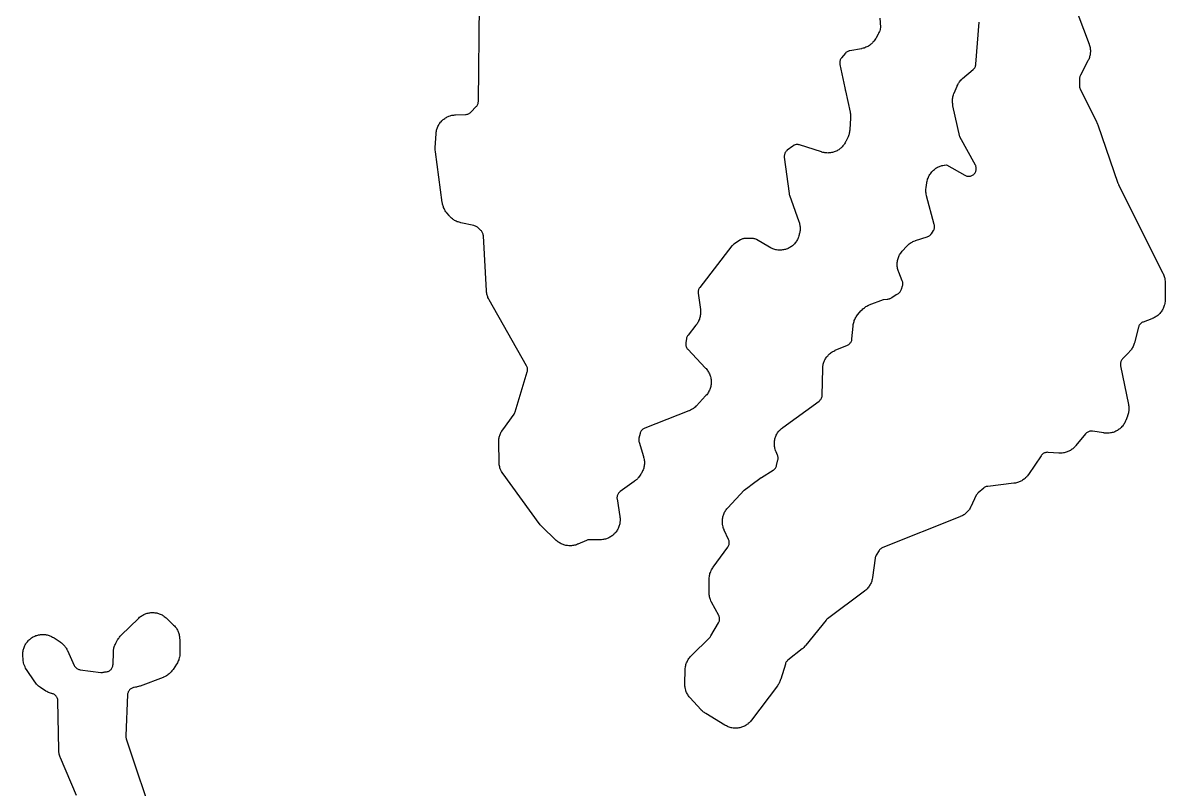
# Model space of a CAD drawing. Header units: millimetres. Extents: x 14 to 182, y 21 to 292.
# Drawn here: x 25.8 to 70.96, y 147.94 to 178.21 of the extents above; entities that cross this region are included whole.
import ezdxf

# ---------------------------------------------------------------- set-up
doc = ezdxf.new("R2010")
doc.units = ezdxf.units.MM
doc.layers.add('CUT', color=7, linetype='CONTINUOUS')

msp = doc.modelspace()

# ---------------------------------------------------------------- linework, layer by layer
at = {"layer": 'CUT'}
for points in [[(59.6826, 178.3905), (59.7041, 178.0361), (59.7022, 178.0236), (59.693, 177.9785), (59.6845, 177.9451), (59.6707, 177.9011), (59.6588, 177.8687), (59.6406, 177.8264), (59.6203, 177.7851), (59.6096, 177.7647), (59.5151, 177.5948), (59.5038, 177.5756), (59.4804, 177.538), (59.4551, 177.5015), (59.4348, 177.4751), (59.406, 177.4413), (59.3832, 177.4171), (59.3512, 177.3863), (59.3262, 177.3644), (59.2913, 177.3369), (59.2642, 177.3176), (59.2268, 177.2936), (59.198, 177.2771), (59.1584, 177.257), (59.128, 177.2434), (59.0867, 177.2272), (59.0551, 177.2167), (59.0124, 177.2047), (58.9691, 177.1948), (58.9473, 177.1904), (58.4935, 177.1104), (58.465, 177.104), (58.4373, 177.0948), (58.4105, 177.0829), (58.3851, 177.0685), (58.3612, 177.0516), (58.3391, 177.0326), (58.3189, 177.0114), (58.1625, 176.831), (58.1435, 176.8067), (58.1272, 176.7805), (58.1136, 176.7528), (58.1029, 176.7239), (58.0952, 176.694), (58.0906, 176.6635), (58.0893, 176.6327), (58.091, 176.6019), (58.096, 176.5714), (58.2967, 175.639), (58.2972, 175.6329), (58.3012, 175.6007), (58.3087, 175.5692), (58.3203, 175.5297), (58.5032, 174.6804), (58.5071, 174.6598), (58.514, 174.6187), (58.5189, 174.5772), (58.5212, 174.546), (58.5223, 174.5042), (58.5215, 174.4625), (58.5206, 174.4416), (58.4907, 173.9922), (58.4888, 173.9712), (58.484, 173.9292), (58.4772, 173.8875), (58.4707, 173.8566), (58.4601, 173.8157), (58.4507, 173.7855), (58.4363, 173.7458), (58.4201, 173.7069), (58.4115, 173.6876), (58.336, 173.5281), (58.3263, 173.5088), (58.306, 173.4706), (58.2838, 173.4335), (58.2659, 173.4065), (58.2402, 173.3717), (58.2198, 173.3465), (58.1909, 173.3143), (58.1682, 173.2912), (58.1364, 173.2619), (58.1115, 173.2412), (58.077, 173.2151), (58.0503, 173.1968), (58.0134, 173.1741), (57.9851, 173.1585), (57.9462, 173.1394), (57.9165, 173.1266), (57.876, 173.1114), (57.8452, 173.1014), (57.8034, 173.0902), (57.7717, 173.0833), (57.7291, 173.0761), (57.6969, 173.0722), (57.6538, 173.0692), (57.6214, 173.0684), (57.5782, 173.0695), (57.5458, 173.0719), (57.5029, 173.0771), (57.471, 173.0826), (57.4287, 173.0919), (57.387, 173.1033), (57.3663, 173.1094), (56.5064, 173.3884), (56.4784, 173.396), (56.4499, 173.4008), (56.4211, 173.4029), (56.3922, 173.4022), (56.3634, 173.3988), (56.3352, 173.3925), (56.3077, 173.3836), (56.2811, 173.3721), (56.2558, 173.3581), (56.232, 173.3417), (56.017, 173.1779), (55.9951, 173.1595), (55.975, 173.139), (55.9569, 173.1168), (55.9411, 173.0929), (55.9276, 173.0676), (55.9166, 173.0411), (55.9082, 173.0137), (55.9024, 172.9856), (55.8993, 172.9571), (55.899, 172.9285), (55.9014, 172.8999), (56.0915, 171.4641), (56.0973, 171.433), (56.1063, 171.4027), (56.4776, 170.3625), (56.4842, 170.3425), (56.4965, 170.3022), (56.5069, 170.2613), (56.5132, 170.2304), (56.5198, 170.1888), (56.5232, 170.1574), (56.5258, 170.1153), (56.5262, 170.0838), (56.5249, 170.0416), (56.5224, 170.0102), (56.5171, 169.9684), (56.5099, 169.9269), (56.5058, 169.9062), (56.4945, 169.8557), (56.4891, 169.834), (56.4773, 169.7911), (56.4634, 169.7488), (56.4514, 169.7177), (56.4333, 169.677), (56.4183, 169.6472), (56.3963, 169.6085), (56.3785, 169.5803), (56.3528, 169.544), (56.3322, 169.5177), (56.303, 169.4841), (56.2799, 169.46), (56.2476, 169.4294), (56.2222, 169.4077), (56.187, 169.3805), (56.1596, 169.3614), (56.1219, 169.3378), (56.0928, 169.3215), (56.0529, 169.3017), (56.0223, 169.2884), (55.9807, 169.2726), (55.9489, 169.2624), (55.9059, 169.2509), (55.8733, 169.2438), (55.8294, 169.2366), (55.7962, 169.2328), (55.7518, 169.2299), (55.7184, 169.2294), (55.6739, 169.231), (55.6407, 169.2338), (55.5966, 169.2397), (55.5638, 169.2458), (55.5204, 169.2561), (55.4884, 169.2654), (55.4463, 169.2799), (55.4153, 169.2923), (55.3749, 169.3109), (55.3354, 169.3314), (55.3159, 169.3422), (54.7979, 169.6456), (54.7695, 169.6602), (54.7398, 169.6717), (54.7089, 169.6801), (54.6774, 169.6851), (54.6455, 169.6867), (54.3332, 169.6859), (54.3043, 169.6844), (54.2757, 169.6802), (54.2476, 169.6732), (54.2203, 169.6635), (54.1941, 169.6513), (54.1692, 169.6366), (53.9034, 169.4618), (53.8769, 169.4422), (53.8526, 169.4198), (53.831, 169.3948), (52.5578, 167.7509), (52.5409, 167.7267), (52.5264, 167.7009), (52.5146, 167.6738), (52.5054, 167.6457), (52.4991, 167.6168), (52.4957, 167.5875), (52.4951, 167.5579), (52.4975, 167.5285), (52.582, 166.8799), (52.5844, 166.8574), (52.588, 166.8122), (52.5893, 166.7669), (52.5886, 166.733), (52.5853, 166.6878), (52.5812, 166.6541), (52.5734, 166.6095), (52.5659, 166.5764), (52.5536, 166.5327), (52.5428, 166.5006), (52.5263, 166.4584), (52.5123, 166.4274), (52.4916, 166.3871), (52.4745, 166.3578), (52.4499, 166.3198), (52.4233, 166.2831), (52.4096, 166.265), (52.0966, 165.8753), (52.0784, 165.8499), (52.0628, 165.8228), (52.0502, 165.7942), (52.0406, 165.7645), (52.0342, 165.7339), (52.0081, 165.5672), (52.0049, 165.537), (52.0048, 165.5067), (52.0078, 165.4765), (52.0138, 165.4468), (52.0227, 165.4178), (52.0346, 165.3899), (52.0492, 165.3633), (52.0664, 165.3383), (52.086, 165.3152), (52.7906, 164.5665), (52.8057, 164.5496), (52.8351, 164.5151), (52.8626, 164.4791), (52.8819, 164.4512), (52.9057, 164.4126), (52.9221, 164.3829), (52.9419, 164.3421), (52.9552, 164.3109), (52.9708, 164.2684), (52.9809, 164.2359), (52.9922, 164.192), (52.999, 164.1588), (53.0058, 164.114), (53.0091, 164.0802), (53.0114, 164.0349), (53.0114, 164.001), (53.009, 163.9557), (53.0056, 163.9219), (52.9987, 163.8771), (52.9919, 163.8439), (52.9806, 163.8), (52.9705, 163.7676), (52.9548, 163.7251), (52.9414, 163.6939), (52.9215, 163.6531), (52.9051, 163.6234), (52.8812, 163.5849), (52.8619, 163.557), (52.8343, 163.5211), (52.8049, 163.4866), (52.7897, 163.4697), (52.4261, 163.0845), (52.4086, 163.0669), (52.3727, 163.0329), (52.3349, 163.0008), (52.3054, 162.9784), (52.2644, 162.9507), (52.2326, 162.9317), (52.1887, 162.9087), (52.1437, 162.8881), (52.1209, 162.8784), (50.3834, 162.1969), (50.3572, 162.1851), (50.3322, 162.1709), (50.3087, 162.1543), (50.2869, 162.1356), (50.2669, 162.1148), (50.2491, 162.0923), (50.2335, 162.0681), (50.2203, 162.0426), (50.2095, 162.0159), (50.2014, 161.9883), (50.1552, 161.7978), (50.1493, 161.7662), (50.1468, 161.7341), (50.1478, 161.702), (50.1522, 161.6701), (50.16, 161.6389), (50.3338, 161.074), (50.3398, 161.0525), (50.3508, 161.0093), (50.3596, 160.9656), (50.3646, 160.9325), (50.369, 160.8882), (50.3707, 160.8548), (50.3707, 160.8102), (50.3691, 160.7768), (50.3647, 160.7324), (50.3598, 160.6994), (50.3511, 160.6556), (50.3429, 160.6232), (50.3298, 160.5806), (50.3185, 160.5491), (50.3013, 160.508), (50.2869, 160.4778), (50.2657, 160.4386), (50.2426, 160.4004), (50.2306, 160.3816), (50.1768, 160.302), (50.1652, 160.2857), (50.1413, 160.2536), (50.116, 160.2225), (50.0961, 160.2001), (50.0682, 160.1714), (50.0463, 160.1509), (50.0159, 160.1248), (49.9844, 160.1001), (49.9684, 160.0881), (49.412, 159.6906), (49.3884, 159.6718), (49.3668, 159.6508), (49.3473, 159.6277), (49.3303, 159.6027), (49.3159, 159.5762), (49.3043, 159.5484), (49.2955, 159.5195), (49.2896, 159.4899), (49.2868, 159.4599), (49.2869, 159.4297), (49.2901, 159.3997), (49.3992, 158.7094), (49.4021, 158.688), (49.4068, 158.6452), (49.4094, 158.6022), (49.4098, 158.57), (49.4083, 158.5269), (49.4056, 158.4948), (49.4, 158.452), (49.3943, 158.4203), (49.3846, 158.3783), (49.3759, 158.3472), (49.3623, 158.3064), (49.3506, 158.2763), (49.3331, 158.2369), (49.3186, 158.2081), (49.2974, 158.1706), (49.2802, 158.1433), (49.2556, 158.1079), (49.2359, 158.0824), (49.2079, 158.0496), (49.1859, 158.026), (49.1549, 157.9961), (49.1307, 157.9747), (49.097, 157.9479), (49.0709, 157.9289), (49.0348, 157.9054), (49.007, 157.8891), (48.9688, 157.8691), (48.9395, 157.8555), (48.8996, 157.8393), (48.8692, 157.8285), (48.8279, 157.8162), (48.7966, 157.8084), (48.7543, 157.8001), (48.7224, 157.7954), (48.6796, 157.7911), (48.6365, 157.7889), (48.615, 157.7883), (48.1974, 157.7868), (48.1674, 157.7852), (48.1377, 157.7806), (48.1086, 157.7731), (48.0804, 157.7627), (47.7438, 157.6186), (47.7234, 157.6105), (47.6823, 157.5952), (47.6404, 157.582), (47.6086, 157.5736), (47.5657, 157.5645), (47.5333, 157.5592), (47.4897, 157.5543), (47.4569, 157.5523), (47.413, 157.5517), (47.3801, 157.5528), (47.3364, 157.5565), (47.3038, 157.5608), (47.2606, 157.5687), (47.2286, 157.5762), (47.1864, 157.5883), (47.1553, 157.5989), (47.1145, 157.615), (47.0846, 157.6286), (47.0455, 157.6486), (47.017, 157.665), (46.9801, 157.6887), (46.9534, 157.7078), (46.9189, 157.7351), (46.8859, 157.7639), (46.8697, 157.7787), (46.3155, 158.3125), (46.3017, 158.3264), (46.2747, 158.3547), (46.249, 158.3843), (46.2246, 158.4149), (46.2127, 158.4305), (44.7833, 160.3909), (44.7703, 160.4097), (44.7452, 160.4481), (44.7221, 160.4877), (44.7064, 160.5182), (44.6874, 160.5599), (44.6749, 160.5918), (44.6603, 160.6353), (44.651, 160.6683), (44.6409, 160.713), (44.635, 160.7468), (44.6295, 160.7923), (44.6263, 160.838), (44.6253, 160.8609), (44.6109, 161.6362), (44.611, 161.6571), (44.6122, 161.6989), (44.6153, 161.7406), (44.6191, 161.7717), (44.626, 161.8129), (44.6327, 161.8435), (44.6435, 161.8839), (44.6529, 161.9138), (44.6674, 161.953), (44.6796, 161.9819), (44.6976, 162.0196), (44.7125, 162.0472), (44.7339, 162.0831), (44.757, 162.1179), (44.769, 162.1351), (45.2213, 162.7524), (45.2398, 162.7809), (45.2549, 162.8113), (45.2665, 162.8433), (45.7424, 164.4254), (45.7497, 164.4549), (45.7539, 164.485), (45.7551, 164.5153), (45.7532, 164.5456), (45.7483, 164.5755), (45.7404, 164.6048), (45.7295, 164.6332), (45.7158, 164.6603), (44.2327, 167.2642), (44.2229, 167.2825), (44.204, 167.3195), (44.1868, 167.3574), (44.1753, 167.3863), (44.1617, 167.4256), (44.1529, 167.4555), (44.143, 167.4959), (44.137, 167.5265), (44.1309, 167.5676), (44.1267, 167.6089), (44.125, 167.6297), (44.0042, 169.8019), (44.0012, 169.8312), (43.9952, 169.86), (43.9865, 169.8881), (43.9751, 169.9152), (43.9611, 169.941), (43.9446, 169.9654), (43.9258, 169.988), (43.9049, 170.0087), (43.7664, 170.1328), (43.7422, 170.1523), (43.716, 170.1693), (43.6883, 170.1834), (43.6592, 170.1946), (43.6292, 170.2027), (43.1095, 170.3143), (43.0885, 170.3193), (43.0469, 170.3304), (43.0058, 170.3434), (42.9755, 170.3547), (42.9359, 170.3716), (42.9068, 170.3857), (42.8689, 170.4063), (42.8414, 170.4231), (42.8056, 170.4473), (42.7798, 170.4666), (42.7466, 170.4941), (42.7227, 170.5158), (42.6922, 170.5464), (42.6633, 170.5783), (42.6492, 170.5946), (42.5614, 170.7013), (42.5486, 170.7177), (42.5238, 170.7508), (42.5005, 170.7851), (42.4843, 170.8116), (42.4643, 170.8479), (42.4506, 170.8758), (42.434, 170.9138), (42.4229, 170.9428), (42.4098, 170.9821), (42.4015, 171.012), (42.3921, 171.0524), (42.3846, 171.0932), (42.3814, 171.1137), (42.1099, 173.1085), (42.1075, 173.1304), (42.1037, 173.1742), (42.102, 173.2182), (42.1025, 173.2621), (42.1033, 173.2841), (42.1359, 173.8239), (42.1378, 173.8459), (42.1426, 173.8897), (42.1496, 173.9333), (42.1564, 173.9656), (42.1676, 174.0083), (42.1775, 174.0398), (42.1929, 174.0812), (42.2058, 174.1116), (42.2251, 174.1513), (42.241, 174.1803), (42.2641, 174.2179), (42.2828, 174.2451), (42.3095, 174.2803), (42.3307, 174.3056), (42.3607, 174.338), (42.3843, 174.3611), (42.4173, 174.3904), (42.4431, 174.4111), (42.4788, 174.437), (42.5065, 174.4551), (42.5446, 174.4773), (42.5739, 174.4926), (42.614, 174.5111), (42.6447, 174.5234), (42.6864, 174.5378), (42.7181, 174.5471), (42.761, 174.5573), (42.7935, 174.5635), (42.8372, 174.5695), (42.8811, 174.5733), (42.9032, 174.5747), (43.3024, 174.5902), (43.3307, 174.5927), (43.3586, 174.5978), (43.3859, 174.6055), (43.4124, 174.6158), (43.4378, 174.6285), (43.4618, 174.6435), (43.4844, 174.6608), (43.5052, 174.6801), (43.7212, 174.9008), (43.7402, 174.9222), (43.7571, 174.9453), (43.7718, 174.9699), (43.784, 174.9958), (43.7937, 175.0227), (43.8007, 175.0504), (43.8051, 175.0787), (43.8068, 175.1073), (43.8502, 178.9483)], [(67.2818, 179.1549), (67.9473, 177.3732), (67.9542, 177.3533), (67.967, 177.3133), (67.978, 177.2727), (67.9848, 177.2419), (67.9919, 177.2004), (67.9958, 177.1692), (67.9991, 177.1272), (68, 177.0957), (67.9993, 177.0537), (67.9973, 177.0222), (67.9927, 176.9804), (67.9878, 176.9493), (67.9793, 176.9081), (67.9715, 176.8776), (67.9591, 176.8374), (67.9485, 176.8077), (67.9325, 176.7688), (67.9147, 176.7307), (67.9053, 176.7119), (67.6075, 176.1457), (67.596, 176.121), (67.5867, 176.0955), (67.5798, 176.0691), (67.5752, 176.0423), (67.5732, 176.0151), (67.5652, 175.7512), (67.5657, 175.7219), (67.5691, 175.6929), (67.5753, 175.6643), (67.5843, 175.6364), (67.596, 175.6096), (68.2422, 174.2978), (68.2538, 174.2724), (68.2807, 174.208), (68.2906, 174.1819), (69.0894, 171.8769), (69.0964, 171.8585), (69.1069, 171.8336), (69.1152, 171.8157), (70.8672, 168.3228), (70.8762, 168.3037), (70.8933, 168.2652), (70.9086, 168.2259), (70.9187, 168.196), (70.9302, 168.1554), (70.9374, 168.1247), (70.9451, 168.0832), (70.9494, 168.0519), (70.9532, 168.0099), (70.955, 167.9678), (70.9555, 167.9467), (70.9528, 167.2681), (70.9522, 167.2454), (70.9497, 167.2), (70.945, 167.1548), (70.9397, 167.1211), (70.9304, 167.0766), (70.9217, 167.0437), (70.908, 167.0003), (70.8961, 166.9684), (70.878, 166.9267), (70.8629, 166.8962), (70.8407, 166.8565), (70.8227, 166.8276), (70.7966, 166.7903), (70.7757, 166.7635), (70.746, 166.729), (70.7225, 166.7044), (70.6894, 166.6731), (70.6636, 166.651), (70.6276, 166.6232), (70.5996, 166.6038), (70.5609, 166.5798), (70.5311, 166.5633), (70.4903, 166.5433), (70.4485, 166.5255), (70.4274, 166.5171), (70.0868, 166.3913), (70.0603, 166.3801), (70.035, 166.3663), (70.0112, 166.3503), (69.989, 166.332), (69.9687, 166.3116), (69.9504, 166.2895), (69.9343, 166.2656), (69.9205, 166.2404), (69.9093, 166.2139), (69.9006, 166.1865), (69.7379, 165.57), (69.7315, 165.548), (69.7176, 165.5045), (69.7015, 165.4617), (69.6878, 165.4303), (69.6675, 165.3894), (69.6507, 165.3595), (69.6263, 165.3209), (69.6065, 165.2929), (69.5783, 165.2569), (69.5484, 165.2224), (69.5329, 165.2055), (69.2698, 164.9322), (69.2507, 164.9103), (69.2338, 164.8867), (69.2192, 164.8616), (69.2072, 164.8352), (69.1978, 164.8077), (69.191, 164.7795), (69.1871, 164.7507), (69.1859, 164.7217), (69.1875, 164.6927), (69.192, 164.664), (69.505, 163.1328), (69.5089, 163.1116), (69.5155, 163.069), (69.52, 163.0262), (69.5219, 162.994), (69.5223, 162.9509), (69.5211, 162.9186), (69.5174, 162.8757), (69.5131, 162.8437), (69.5053, 162.8013), (69.498, 162.7698), (69.4862, 162.7284), (69.4724, 162.6876), (69.465, 162.6673), (69.4023, 162.5071), (69.3938, 162.487), (69.376, 162.4473), (69.3563, 162.4084), (69.3401, 162.38), (69.3166, 162.3433), (69.2978, 162.3166), (69.2709, 162.2823), (69.2496, 162.2576), (69.2195, 162.226), (69.1959, 162.2035), (69.1629, 162.1749), (69.1372, 162.1548), (69.1016, 162.1296), (69.0741, 162.1121), (69.0362, 162.0904), (69.0071, 162.0756), (68.9673, 162.0578), (68.9369, 162.0459), (68.8956, 162.0319), (68.8642, 162.023), (68.8217, 162.0131), (68.7896, 162.0073), (68.7464, 162.0016), (68.7139, 161.9989), (68.6703, 161.9974), (68.6376, 161.9979), (68.5941, 162.0006), (68.5508, 162.0054), (68.5292, 162.0083), (68.0889, 162.0792), (68.0606, 162.0823), (68.0321, 162.0828), (68.0037, 162.0806), (67.9756, 162.0757), (67.9481, 162.0681), (67.9215, 162.058), (67.8959, 162.0454), (67.8717, 162.0304), (67.849, 162.0132), (67.828, 161.9939), (67.8089, 161.9727), (67.4307, 161.5095), (67.4167, 161.4932), (67.3881, 161.4614), (67.358, 161.4309), (67.3343, 161.4092), (67.3014, 161.3818), (67.2758, 161.3624), (67.2405, 161.3382), (67.2131, 161.3213), (67.1756, 161.3006), (67.1468, 161.2864), (67.1075, 161.2694), (67.0775, 161.258), (67.0367, 161.2447), (67.0058, 161.2363), (66.964, 161.227), (66.9323, 161.2215), (66.8898, 161.2162), (66.8578, 161.2138), (66.815, 161.2125), (66.7721, 161.2134), (66.7507, 161.2143), (66.3246, 161.2428), (66.2961, 161.2433), (66.2678, 161.2412), (66.2397, 161.2363), (66.2122, 161.2288), (66.1856, 161.2188), (66.16, 161.2063), (66.1357, 161.1914), (66.113, 161.1743), (66.092, 161.1551), (66.0729, 161.1339), (66.0558, 161.1111), (65.5575, 160.3719), (65.5451, 160.3543), (65.5193, 160.3198), (65.4919, 160.2865), (65.4702, 160.2626), (65.4398, 160.2321), (65.4159, 160.2104), (65.3827, 160.183), (65.3568, 160.1636), (65.3211, 160.1395), (65.2935, 160.1227), (65.2557, 160.1021), (65.2266, 160.0881), (65.187, 160.0712), (65.1567, 160.0599), (65.1157, 160.0469), (65.0845, 160.0387), (65.0423, 160.0296), (64.9998, 160.0226), (64.9785, 160.0196), (63.9438, 159.8997), (63.9144, 159.8948), (63.8857, 159.887), (63.8579, 159.8764), (63.8313, 159.8631), (63.8061, 159.8473), (63.7826, 159.829), (63.5644, 159.6411), (63.5423, 159.62), (63.5224, 159.5968), (63.505, 159.5717), (63.4903, 159.545), (63.2709, 159.0941), (63.2614, 159.0756), (63.2415, 159.0391), (63.22, 159.0036), (63.2026, 158.9777), (63.1779, 158.9443), (63.1582, 158.9202), (63.1305, 158.8892), (63.1087, 158.867), (63.0782, 158.8387), (63.0545, 158.8186), (63.0215, 158.7933), (62.996, 158.7754), (62.9609, 158.7532), (62.9338, 158.7378), (62.8968, 158.719), (62.8589, 158.7018), (62.8398, 158.6937), (59.7945, 157.4816), (59.7658, 157.4684), (59.7386, 157.4522), (59.7133, 157.4333), (59.6901, 157.4118), (59.6694, 157.388), (59.6512, 157.3621), (59.5345, 157.1758), (59.5191, 157.148), (59.5067, 157.1188), (59.4975, 157.0885), (59.4915, 157.0573), (59.3876, 156.3004), (59.384, 156.2784), (59.3757, 156.2345), (59.3653, 156.1911), (59.3559, 156.159), (59.3412, 156.1168), (59.3286, 156.0858), (59.3099, 156.0453), (59.2943, 156.0157), (59.2716, 155.9773), (59.2532, 155.9494), (59.2268, 155.9134), (59.2057, 155.8874), (59.1758, 155.8542), (59.1523, 155.8305), (59.1193, 155.8004), (59.0849, 155.772), (59.0673, 155.7582), (57.6061, 154.6699), (57.5863, 154.6538), (57.5679, 154.6361), (57.5511, 154.6169), (56.7554, 153.6238), (56.7392, 153.6046), (56.7056, 153.5672), (56.67, 153.5318), (56.6325, 153.4984), (56.6133, 153.4822), (56.0426, 153.0284), (56.0198, 153.0083), (55.9992, 152.9861), (55.9809, 152.9619), (55.9652, 152.9359), (55.9522, 152.9085), (55.942, 152.88), (55.7627, 152.2839), (55.7565, 152.2649), (55.7433, 152.2272), (55.7285, 152.1901), (55.7162, 152.1629), (55.6981, 152.1273), (55.6834, 152.1013), (55.6622, 152.0674), (55.6396, 152.0345), (55.6279, 152.0183), (54.6061, 150.6663), (54.5924, 150.6491), (54.5642, 150.6154), (54.5344, 150.5831), (54.5109, 150.56), (54.4781, 150.5307), (54.4525, 150.51), (54.417, 150.4841), (54.3894, 150.466), (54.3516, 150.4437), (54.3224, 150.4284), (54.2825, 150.4099), (54.252, 150.3975), (54.2106, 150.3829), (54.179, 150.3736), (54.1363, 150.3631), (54.1039, 150.3569), (54.0604, 150.3507), (54.0276, 150.3477), (53.9837, 150.3457), (53.9508, 150.3459), (53.9069, 150.3483), (53.8741, 150.3516), (53.8307, 150.3583), (53.7984, 150.3648), (53.7558, 150.3757), (53.7243, 150.3854), (53.683, 150.4003), (53.6526, 150.413), (53.6129, 150.4319), (53.5742, 150.4528), (53.5551, 150.4637), (52.7933, 150.9231), (52.7752, 150.9346), (52.7396, 150.9584), (52.7051, 150.984), (52.6802, 151.0044), (52.6483, 151.0331), (52.6179, 151.0633), (52.603, 151.0788), (52.1821, 151.538), (52.1679, 151.5542), (52.1405, 151.5872), (52.1146, 151.6215), (52.0964, 151.6481), (52.0739, 151.6847), (52.0584, 151.7129), (52.0395, 151.7515), (52.0268, 151.7811), (52.0116, 151.8213), (52.0017, 151.852), (51.9905, 151.8935), (51.9836, 151.9249), (51.9764, 151.9673), (51.9725, 151.9992), (51.9694, 152.0421), (51.9683, 152.0851), (51.9683, 152.1066), (51.9805, 152.6447), (51.9815, 152.6663), (51.9845, 152.7095), (51.9897, 152.7525), (51.9951, 152.7845), (52.0043, 152.8268), (52.0127, 152.8581), (52.026, 152.8993), (52.0374, 152.9296), (52.0546, 152.9694), (52.0689, 152.9985), (52.0898, 153.0364), (52.1068, 153.064), (52.1312, 153.0998), (52.1508, 153.1256), (52.1786, 153.1588), (52.2079, 153.1907), (52.223, 153.2062), (52.9517, 153.9244), (52.9699, 153.9439), (52.9862, 153.965), (53.0006, 153.9875), (53.302, 154.5068), (53.3159, 154.534), (53.3271, 154.5625), (53.3352, 154.5919), (53.3404, 154.622), (53.3424, 154.6525), (53.3414, 154.683), (53.3372, 154.7133), (53.33, 154.743), (53.3198, 154.7718), (53.3067, 154.7994), (53.0258, 155.3221), (53.0157, 155.3421), (52.9964, 155.3827), (52.9792, 155.4242), (52.9679, 155.4558), (52.9549, 155.4988), (52.9468, 155.5315), (52.9382, 155.5755), (52.9333, 155.6088), (52.9291, 155.6535), (52.9272, 155.6983), (52.9267, 155.7208), (52.9298, 156.2195), (52.9305, 156.243), (52.9332, 156.2897), (52.9384, 156.3362), (52.9441, 156.3708), (52.954, 156.4166), (52.9632, 156.4504), (52.9779, 156.4949), (52.9906, 156.5276), (53.0098, 156.5703), (53.0258, 156.6015), (53.0494, 156.642), (53.075, 156.6811), (53.0883, 156.7004), (53.6698, 157.4966), (53.6858, 157.5209), (53.6994, 157.5466), (53.7104, 157.5735), (53.7187, 157.6013), (53.7244, 157.6298), (53.7272, 157.6587), (53.7272, 157.6878), (53.7245, 157.7167), (53.7189, 157.7452), (53.7106, 157.7731), (53.6996, 157.8), (53.5283, 158.1687), (53.5195, 158.1891), (53.5028, 158.2302), (53.4881, 158.2721), (53.4787, 158.304), (53.4683, 158.3472), (53.4621, 158.3798), (53.4559, 158.4238), (53.4529, 158.4569), (53.4512, 158.5013), (53.4515, 158.5345), (53.4541, 158.5788), (53.4577, 158.6119), (53.4646, 158.6557), (53.4714, 158.6883), (53.4827, 158.7312), (53.4927, 158.7629), (53.5081, 158.8046), (53.5212, 158.8351), (53.5406, 158.875), (53.5566, 158.9042), (53.5799, 158.942), (53.5987, 158.9694), (53.6256, 159.0047), (53.6542, 159.0386), (53.6689, 159.0553), (54.3152, 159.7496), (54.5063, 159.8899), (54.5768, 159.9416), (54.9882, 160.2436), (55.0013, 160.2532), (55.4637, 160.5391), (55.488, 160.5559), (55.5105, 160.5749), (55.5311, 160.5961), (55.5495, 160.6192), (55.5655, 160.644), (55.579, 160.6702), (55.5899, 160.6976), (55.598, 160.726), (55.6497, 160.9468), (55.6547, 160.9739), (55.6572, 161.0014), (55.6572, 161.029), (55.6547, 161.0565), (55.6496, 161.0836), (55.6421, 161.1102), (55.6321, 161.1359), (55.5779, 161.2591), (55.5696, 161.2793), (55.554, 161.3201), (55.5403, 161.3616), (55.5316, 161.3931), (55.5221, 161.4357), (55.5165, 161.4679), (55.5111, 161.5112), (55.5087, 161.5438), (55.5075, 161.5875), (55.5083, 161.6202), (55.5113, 161.6637), (55.5152, 161.6962), (55.5225, 161.7392), (55.5295, 161.7712), (55.541, 161.8133), (55.551, 161.8444), (55.5665, 161.8852), (55.5795, 161.9152), (55.5989, 161.9544), (55.6148, 161.9829), (55.6378, 162.02), (55.6564, 162.0469), (55.6829, 162.0816), (55.704, 162.1066), (55.7338, 162.1385), (55.7572, 162.1613), (55.79, 162.1902), (55.824, 162.2175), (55.8414, 162.2307), (57.2768, 163.2697), (57.3008, 163.289), (57.3228, 163.3107), (57.3423, 163.3346), (57.3593, 163.3603), (57.3736, 163.3877), (57.385, 163.4164), (57.3934, 163.4461), (57.3987, 163.4765), (57.4009, 163.5073), (57.4195, 164.5463), (57.4205, 164.5679), (57.4233, 164.6112), (57.4283, 164.6542), (57.4335, 164.6863), (57.4426, 164.7286), (57.4509, 164.76), (57.464, 164.8013), (57.4753, 164.8318), (57.4923, 164.8716), (57.5065, 164.9008), (57.5273, 164.9389), (57.5442, 164.9666), (57.5685, 165.0025), (57.588, 165.0284), (57.6157, 165.0618), (57.6376, 165.0857), (57.6683, 165.1163), (57.6925, 165.138), (57.726, 165.1655), (57.7521, 165.1848), (57.7881, 165.2089), (57.816, 165.2256), (57.8542, 165.2461), (57.8933, 165.2647), (57.9131, 165.2736), (58.3929, 165.4744), (58.4197, 165.4872), (58.4451, 165.5027), (58.4689, 165.5205), (58.4908, 165.5407), (58.5106, 165.5629), (58.5281, 165.5869), (58.5431, 165.6126), (58.5555, 165.6396), (58.5652, 165.6677), (58.5721, 165.6966), (58.576, 165.7261), (58.6178, 166.225), (58.6203, 166.248), (58.6265, 166.2938), (58.6351, 166.3392), (58.6432, 166.3729), (58.6564, 166.4172), (58.668, 166.4499), (58.6857, 166.4926), (58.7005, 166.5239), (58.7225, 166.5646), (58.7405, 166.5942), (58.7665, 166.6325), (58.7945, 166.6693), (58.8089, 166.6874), (58.9272, 166.8276), (58.9421, 166.8443), (58.9726, 166.8771), (59.0048, 166.9083), (59.03, 166.9305), (59.0651, 166.9583), (59.0924, 166.9779), (59.1301, 167.0021), (59.1592, 167.0188), (59.1991, 167.0392), (59.24, 167.0575), (59.2607, 167.0662), (59.8243, 167.286), (59.9653, 167.2941), (59.9963, 167.2975), (60.0268, 167.3041), (60.0564, 167.3138), (60.0642, 167.3173), (60.0818, 167.3224), (60.1082, 167.3328), (60.1334, 167.3456), (60.1574, 167.3607), (60.3231, 167.4767), (60.333, 167.4844), (60.3574, 167.494), (60.3851, 167.5064), (60.4114, 167.5216), (60.436, 167.5393), (60.4587, 167.5595), (60.4792, 167.5818), (60.4974, 167.6061), (60.513, 167.6321), (60.5259, 167.6595), (60.536, 167.6881), (60.5747, 167.8184), (60.5816, 167.8466), (60.5857, 167.8754), (60.5871, 167.9044), (60.5856, 167.9333), (60.5813, 167.9621), (60.5743, 167.9902), (60.5646, 168.0176), (60.4245, 168.3592), (60.4163, 168.3807), (60.4011, 168.4242), (60.388, 168.4684), (60.38, 168.502), (60.3715, 168.5473), (60.3669, 168.5816), (60.3632, 168.6275), (60.3621, 168.662), (60.3631, 168.7081), (60.3656, 168.7426), (60.3713, 168.7883), (60.3772, 168.8223), (60.3876, 168.8672), (60.397, 168.9005), (60.4119, 168.9441), (60.4247, 168.9762), (60.4439, 169.018), (60.4599, 169.0486), (60.4834, 169.0883), (60.5024, 169.1171), (60.5298, 169.1542), (60.5591, 169.1898), (60.5741, 169.2073), (60.7289, 169.3774), (60.7453, 169.3944), (60.7788, 169.4276), (60.814, 169.4589), (60.8416, 169.481), (60.8799, 169.5085), (60.9097, 169.5276), (60.9507, 169.5509), (60.9823, 169.5668), (61.0255, 169.5857), (61.0696, 169.6023), (61.0919, 169.6101), (61.5532, 169.7568), (61.5809, 169.7671), (61.6075, 169.7801), (61.6327, 169.7957), (61.6562, 169.8137), (61.6778, 169.8339), (61.6973, 169.8562), (61.7146, 169.8803), (61.7926, 170.0014), (61.8065, 170.0255), (61.8182, 170.0508), (61.8275, 170.077), (61.8343, 170.104), (61.8386, 170.1315), (61.8403, 170.1593), (61.8394, 170.1871), (61.836, 170.2147), (61.83, 170.2419), (61.5258, 171.3706), (61.5204, 171.3929), (61.5107, 171.4378), (61.5033, 171.4831), (61.4996, 171.5173), (61.4968, 171.5632), (61.4966, 171.5976), (61.4986, 171.6434), (61.5029, 171.6891), (61.5056, 171.7119), (61.5319, 171.892), (61.5359, 171.9147), (61.5449, 171.9599), (61.5562, 172.0046), (61.5664, 172.0376), (61.5822, 172.0809), (61.5957, 172.1127), (61.6159, 172.1542), (61.6326, 172.1845), (61.6569, 172.2237), (61.6766, 172.252), (61.7048, 172.2885), (61.7348, 172.3235), (61.7503, 172.3406), (61.7554, 172.346), (61.7707, 172.3614), (61.8021, 172.3913), (61.8349, 172.4197), (61.8604, 172.4397), (61.8958, 172.4648), (61.9231, 172.4823), (61.9607, 172.5039), (61.9896, 172.5187), (62.0291, 172.5366), (62.0593, 172.5485), (62.1004, 172.5625), (62.1316, 172.5715), (62.1738, 172.5814), (62.2164, 172.5893), (62.2378, 172.5928), (62.315, 172.6033), (63.0398, 172.1876), (63.0654, 172.1745), (63.0922, 172.1639), (63.1198, 172.1559), (63.1481, 172.1506), (63.1768, 172.1481), (63.2056, 172.1483), (63.2342, 172.1512), (63.2624, 172.1569), (63.2899, 172.1653), (63.3165, 172.1762), (63.342, 172.1897), (63.366, 172.2055), (63.3884, 172.2236), (63.409, 172.2437), (63.4275, 172.2657), (63.4438, 172.2894), (63.4578, 172.3145), (63.4694, 172.3409), (63.4783, 172.3682), (63.4846, 172.3963), (63.485, 172.3985), (63.4886, 172.4272), (63.4894, 172.456), (63.4874, 172.4848), (63.4827, 172.5133), (63.4753, 172.5412), (63.4652, 172.5683), (63.4525, 172.5942), (62.8386, 173.7138), (62.5689, 174.9382), (62.5645, 174.961), (62.5569, 175.0066), (62.5517, 175.0527), (62.5495, 175.0873), (62.549, 175.1336), (62.5504, 175.1683), (62.5547, 175.2144), (62.5597, 175.2487), (62.5686, 175.2942), (62.5771, 175.3278), (62.5907, 175.3721), (62.6066, 175.4156), (62.6151, 175.4372), (62.7279, 175.703), (62.7364, 175.7219), (62.7542, 175.7591), (62.7738, 175.7955), (62.7897, 175.8221), (62.8125, 175.8565), (62.8308, 175.8816), (62.8567, 175.9138), (62.8772, 175.937), (62.9059, 175.9667), (62.936, 175.995), (62.9513, 176.0089), (63.3708, 176.3695), (63.3922, 176.3898), (63.4115, 176.4121), (63.4285, 176.4361), (63.443, 176.4617), (63.455, 176.4886), (63.4643, 176.5166), (63.4708, 176.5453), (63.4744, 176.5745), (63.5992, 178.2347)], [(27.9253, 147.6795), (27.2856, 149.1786), (27.2776, 149.1987), (27.2625, 149.2393), (27.2494, 149.2807), (27.2411, 149.3121), (27.232, 149.3545), (27.2268, 149.3865), (27.2219, 149.4296), (27.219, 149.4728), (27.2181, 149.4945), (27.1838, 151.4278), (27.182, 151.4561), (27.1774, 151.4842), (27.1703, 151.5118), (27.1605, 151.5385), (27.1483, 151.5642), (27.1337, 151.5886), (27.1168, 151.6115), (27.0978, 151.6327), (27.077, 151.652), (27.0544, 151.6693), (27.0302, 151.6843), (27.0047, 151.697), (26.9782, 151.7072), (26.9508, 151.7149), (26.9339, 151.7187), (26.8911, 151.7308), (26.8594, 151.7414), (26.818, 151.7577), (26.7876, 151.7714), (26.7479, 151.7916), (26.7093, 151.8138), (26.6903, 151.8254), (26.5144, 151.9386), (26.4953, 151.9515), (26.4579, 151.9784), (26.4219, 152.0072), (26.3961, 152.0301), (26.3632, 152.0623), (26.3399, 152.0878), (26.3105, 152.1232), (26.283, 152.1602), (26.2697, 152.179), (25.9479, 152.6602), (25.9351, 152.6806), (25.9105, 152.7219), (25.8882, 152.7645), (25.8732, 152.7973), (25.8556, 152.842), (25.8442, 152.8762), (25.8314, 152.9225), (25.8238, 152.9577), (25.816, 153.0052), (25.8108, 153.053), (25.8089, 153.0769), (25.8017, 153.2079), (25.8011, 153.2296), (25.8008, 153.2728), (25.8026, 153.316), (25.8055, 153.3483), (25.8114, 153.3912), (25.8174, 153.423), (25.8274, 153.4651), (25.8364, 153.4962), (25.8505, 153.5371), (25.8624, 153.5673), (25.8803, 153.6066), (25.8951, 153.6355), (25.9167, 153.673), (25.9342, 153.7002), (25.9593, 153.7355), (25.9793, 153.7609), (26.0077, 153.7936), (26.0301, 153.817), (26.0614, 153.8468), (26.086, 153.868), (26.1201, 153.8946), (26.1465, 153.9134), (26.183, 153.9366), (26.2111, 153.9527), (26.2497, 153.9723), (26.2792, 153.9856), (26.3195, 154.0015), (26.3502, 154.0119), (26.3918, 154.0238), (26.4233, 154.0312), (26.4658, 154.0391), (26.498, 154.0434), (26.5411, 154.0472), (26.5734, 154.0484), (26.6167, 154.048), (26.649, 154.0461), (26.6921, 154.0415), (26.7241, 154.0366), (26.7665, 154.0279), (26.7979, 154.0199), (26.8392, 154.0072), (26.8697, 153.9962), (26.9096, 153.9795), (26.9389, 153.9657), (26.9771, 153.9453), (27.0142, 153.9231), (27.0325, 153.9115), (27.2724, 153.752), (27.2894, 153.7401), (27.3227, 153.7157), (27.355, 153.6897), (27.3782, 153.6692), (27.4078, 153.6403), (27.4291, 153.6177), (27.456, 153.5863), (27.475, 153.5618), (27.4989, 153.5281), (27.5157, 153.502), (27.5364, 153.4662), (27.5554, 153.4294), (27.5645, 153.4108), (27.8346, 152.825), (27.8487, 152.7981), (27.8654, 152.7728), (27.8846, 152.7493), (27.9061, 152.7279), (27.9297, 152.7087), (27.955, 152.692), (27.982, 152.678), (28.0102, 152.6667), (28.0394, 152.6584), (28.0692, 152.653), (28.881, 152.55), (28.9144, 152.5477), (28.9479, 152.549), (28.9809, 152.5541), (29.0154, 152.5614), (29.0473, 152.5666), (29.0972, 152.5723), (29.0971, 152.5725), (29.1131, 152.5743), (29.141, 152.5802), (29.1683, 152.5887), (29.1946, 152.5998), (29.2198, 152.6134), (29.2435, 152.6292), (29.2657, 152.6473), (29.286, 152.6674), (29.3043, 152.6893), (29.3204, 152.7129), (29.3343, 152.7379), (29.3457, 152.7641), (29.3545, 152.7913), (29.3607, 152.8191), (29.3643, 152.8475), (29.3654, 152.8619), (29.3662, 152.8769), (29.3784, 153.3382), (29.3795, 153.3604), (29.3828, 153.4045), (29.3883, 153.4485), (29.3941, 153.4812), (29.4039, 153.5244), (29.4129, 153.5563), (29.4269, 153.5984), (29.4389, 153.6293), (29.457, 153.6697), (29.4771, 153.7092), (29.4876, 153.7287), (29.5472, 153.8331), (29.5579, 153.851), (29.5802, 153.8861), (29.6041, 153.9202), (29.6232, 153.9449), (29.6502, 153.9766), (29.6785, 154.007), (29.6931, 154.0219), (30.3682, 154.682), (30.384, 154.6967), (30.4162, 154.7253), (30.4497, 154.7523), (30.4758, 154.7713), (30.5118, 154.795), (30.5395, 154.8115), (30.5776, 154.8316), (30.6068, 154.8453), (30.6466, 154.8618), (30.677, 154.8726), (30.7182, 154.8851), (30.7495, 154.893), (30.7917, 154.9016), (30.8236, 154.9065), (30.8664, 154.9109), (30.8986, 154.9127), (30.9417, 154.9131), (30.974, 154.9118), (31.0169, 154.908), (31.0488, 154.9036), (31.0912, 154.8958), (31.1226, 154.8884), (31.164, 154.8765), (31.1945, 154.8661), (31.2346, 154.8504), (31.264, 154.8371), (31.3024, 154.8176), (31.3304, 154.8016), (31.3668, 154.7785), (31.3931, 154.7599), (31.4271, 154.7334), (31.4597, 154.7053), (31.4757, 154.6909), (31.7466, 154.4344), (31.7624, 154.4187), (31.7932, 154.3865), (31.8223, 154.3529), (31.8429, 154.3266), (31.8686, 154.2902), (31.8864, 154.2621), (31.9084, 154.2233), (31.9234, 154.1935), (31.9414, 154.1528), (31.9534, 154.1217), (31.9673, 154.0794), (31.9761, 154.0473), (31.9858, 154.0038), (31.9914, 153.9709), (31.9967, 153.9267), (31.9998, 153.8823), (32.0008, 153.8601), (32.0115, 153.3461), (32.0114, 153.3234), (32.01, 153.278), (32.0064, 153.2328), (32.002, 153.1991), (31.9938, 153.1545), (31.986, 153.1214), (31.9734, 153.0778), (31.9623, 153.0456), (31.9453, 153.0035), (31.931, 152.9727), (31.9099, 152.9325), (31.8868, 152.8935), (31.8748, 152.8742), (31.737, 152.6661), (31.7235, 152.6469), (31.6957, 152.6093), (31.6659, 152.5731), (31.6423, 152.5472), (31.6089, 152.5144), (31.5827, 152.4911), (31.5461, 152.4619), (31.5175, 152.4415), (31.4781, 152.4162), (31.4476, 152.3989), (31.4058, 152.3779), (31.3629, 152.3591), (31.3412, 152.3502), (30.4333, 152.0072), (30.412, 151.9998), (30.369, 151.9859), (30.3254, 151.9743), (30.2923, 151.9672), (30.2477, 151.96), (30.2075, 151.9556), (30.1774, 151.9507), (30.1481, 151.9428), (30.1196, 151.932), (30.0924, 151.9183), (30.0667, 151.902), (30.0429, 151.8831), (30.021, 151.8619), (30.0014, 151.8386), (29.9843, 151.8135), (29.9698, 151.7867), (29.9581, 151.7586), (29.9493, 151.7295), (29.9434, 151.6996), (29.9407, 151.6693), (29.8757, 150.0368), (29.8759, 150.0098), (29.8784, 149.9829), (29.8834, 149.9564), (29.8907, 149.9304), (31.0274, 146.5025)]]:
    msp.add_lwpolyline(points, dxfattribs=at)

doc.saveas('drawing.dxf')
